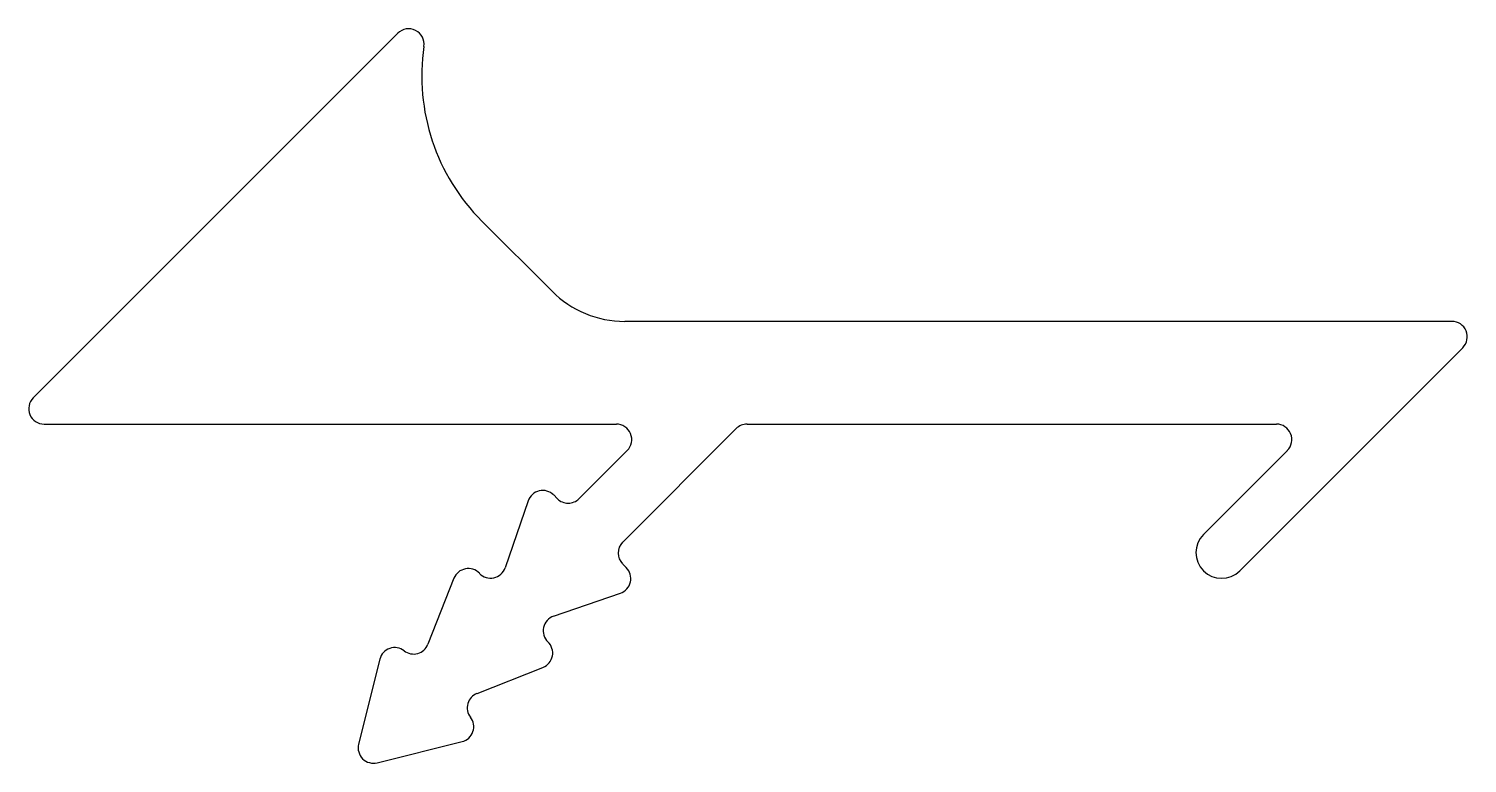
# Model space of a CAD drawing. Extents: x 3213.5 to 3241.5, y 1242.7 to 1257.
import ezdxf

# ---------------------------------------------------------------- set-up
doc = ezdxf.new("R2010")
doc.units = 0
doc.layers.get('0').update_dxf_attribs({"linetype": 'CONTINUOUS'})

msp = doc.modelspace()

# ---------------------------------------------------------------- linework, layer by layer
for p, q in [((3220.657, 1256.947), (3213.561, 1249.851)), ((3223.66, 1251.925), (3222.296, 1253.288)), ((3241.177, 1251.339), (3225.074, 1251.339)), ((3237.047, 1246.485), (3241.389, 1250.827)), ((3213.773, 1249.339), (3224.912, 1249.339)), ((3225.035, 1247.041), (3227.245, 1249.251)), ((3227.457, 1249.339), (3237.762, 1249.339)), ((3225.124, 1248.827), (3224.186, 1247.889)), ((3237.975, 1248.827), (3236.34, 1247.192)), ((3223.196, 1247.845), (3222.748, 1246.544)), ((3223.762, 1247.889), (3223.692, 1247.96)), ((3225.106, 1246.546), (3225.035, 1246.616)), ((3221.751, 1246.338), (3221.245, 1245.054)), ((3223.69, 1245.602), (3224.991, 1246.05)), ((3220.305, 1244.763), (3219.894, 1243.111)), ((3222.2, 1244.099), (3223.483, 1244.605)), ((3220.257, 1242.748), (3221.909, 1243.16))]:
    msp.add_line(p, q)
for centre, radius, start, end in [((3220.869, 1256.735), 0.3, 351.7353, 135), ((3225.124, 1256.117), 4, 171.7353, 225), ((3225.074, 1253.339), 2, 225, 270), ((3241.177, 1251.039), 0.3, 315, 89.9999), ((3213.773, 1249.639), 0.3, 135, 270), ((3224.912, 1249.039), 0.3, 315, 90), ((3227.457, 1249.039), 0.3, 90, 135), ((3237.762, 1249.039), 0.3, 315, 90), ((3223.479, 1247.748), 0.3, 45.0001, 161), ((3223.974, 1248.101), 0.3, 225, 315.0001), ((3225.247, 1246.829), 0.3, 135, 224.9999), ((3236.694, 1246.839), 0.5, 135, 315), ((3222.03, 1246.228), 0.3, 43.6593, 158.5), ((3222.464, 1246.642), 0.3, 223.6594, 341), ((3224.894, 1246.334), 0.3, 289, 45), ((3223.788, 1245.318), 0.3, 109, 226.3406), ((3220.966, 1245.164), 0.3, 231.9943, 338.5), ((3223.373, 1244.884), 0.3, 291.5001, 46.3406), ((3220.597, 1244.691), 0.3, 51.9943, 166), ((3222.309, 1243.82), 0.3, 111.5, 218.0056), ((3221.837, 1243.451), 0.3, 284, 38.0057), ((3220.185, 1243.039), 0.3, 166, 284)]:
    msp.add_arc(centre, radius, start, end)

doc.saveas('drawing.dxf')
